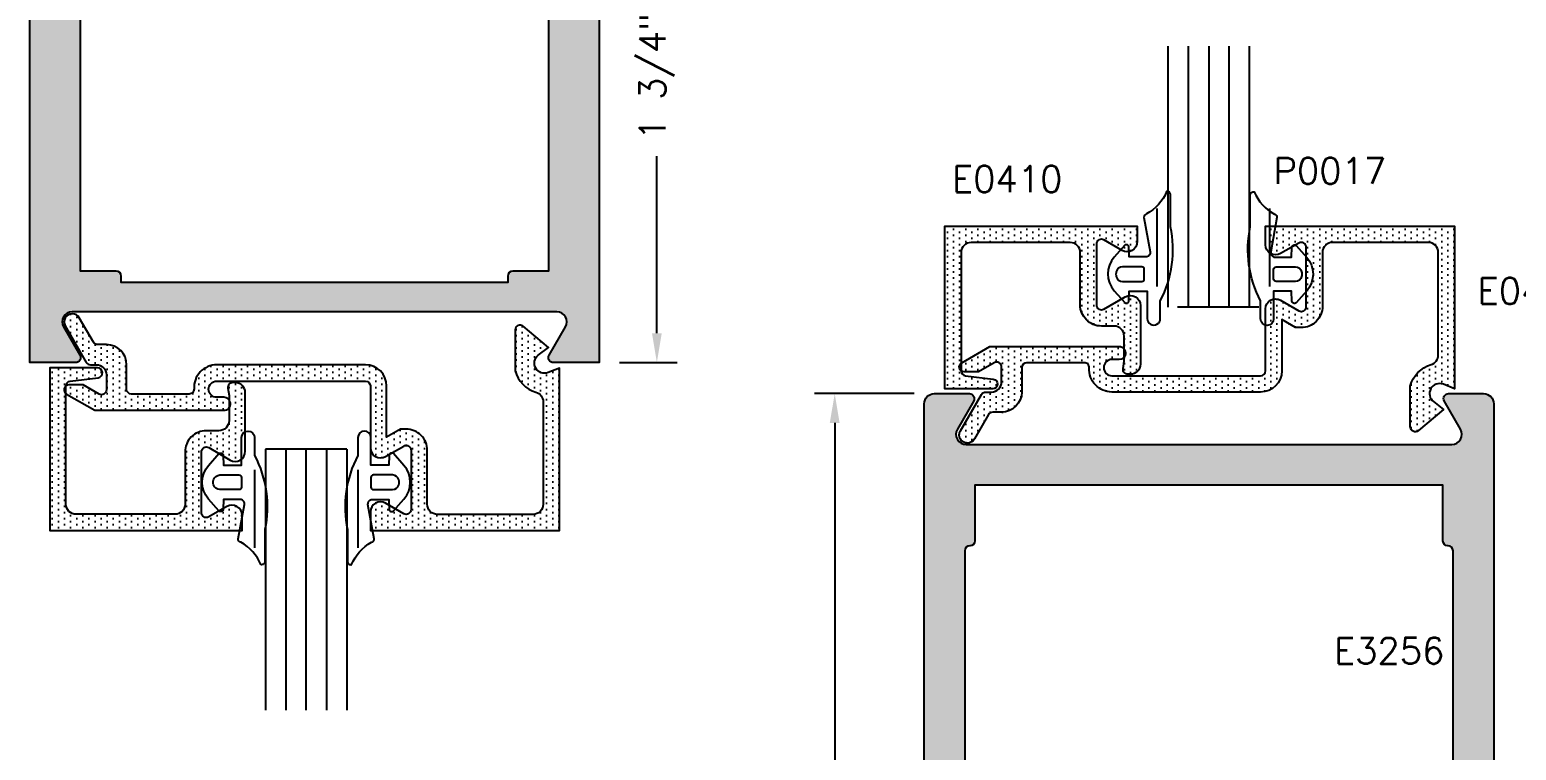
# Model space of a CAD drawing. Extents: x 0 to 130, y 0 to 90.
# Drawn here: x 47.693 to 52.261, y 51.28 to 53.496 of the extents above; entities that cross this region are included whole.
import ezdxf

# ---------------------------------------------------------------- set-up
doc = ezdxf.new("R2010")
doc.units = 0
doc.header["$MEASUREMENT"] = 0
doc.header["$PDMODE"] = 3
doc.layers.get('DEFPOINTS').update_dxf_attribs({"linetype": 'CONTINUOUS'})
for name, color, linetype in [('R-ANNO-DIMS', 3, 'CONTINUOUS'), ('R-ANNO-TEXT', 6, 'CONTINUOUS'), ('R-DET1', 4, 'CONTINUOUS'), ('R-DET2', 2, 'CONTINUOUS'), ('R-OTLN', 1, 'CONTINUOUS'), ('R-PAT1', 5, 'CONTINUOUS')]:
    doc.layers.add(name, color=color, linetype=linetype)
doc.styles.get("Standard").update_dxf_attribs({"font": 'simplex'})
doc.dimstyles.new('1X', dxfattribs={"dimscale": 0, "dimtxt": 0.08, "dimasz": 0.09, "dimexe": 0.062, "dimexo": 0.062, "dimgap": 0.045, "dimtad": 0, "dimdec": 4, "dimzin": 4, "dimtxsty": 'STANDARD', "dimcen": 0, "dimazin": 3, "dimtp": 0.02, "dimtfac": 1, "dimtdec": 4, "dimtofl": 0, "dimtmove": 0, "dimatfit": 3, "dimtolj": 1, "dimtzin": 4})
pattern_1 = [(270, (44.42498, 59.530567), (0.01875, -0.009375), [0, -0.01875])]
pattern_2 = [(90, (47.175566, 45.316999), (0.01875, 0.009375), [0, -0.01875])]

# ---------------------------------------------------------------- blocks, each defined once
blk = doc.blocks.new('*D87')
at = {"layer": 'DEFPOINTS', "color": 0}
for p in [(49.4431, 54.2227), (49.4431, 52.4727), (49.6202, 52.4727)]:
    blk.add_point(p, dxfattribs=at)
at = {"layer": 'R-ANNO-DIMS', "color": 0}
for p, q in [((49.5051, 54.2227), (49.6822, 54.2227)), ((49.6202, 54.1327), (49.6202, 53.5971)), ((49.6202, 52.5627), (49.6202, 53.1071)), ((49.5051, 52.4727), (49.6822, 52.4727))]:
    blk.add_line(p, q, dxfattribs=at)
for points in [[(49.6052, 54.1327), (49.6352, 54.1327), (49.6202, 54.2227)], [(49.6052, 52.5627), (49.6352, 52.5627), (49.6202, 52.4727)]]:
    blk.add_solid(points, dxfattribs=at)
at = {"layer": 'R-ANNO-DIMS', "color": 0, "insert": (49.6202, 53.3521), "char_height": 0.08, "attachment_point": 5, "rotation": 90}
blk.add_mtext('\\A1;1 3/4"', dxfattribs=at)
blk = doc.blocks.new('*D84')
at = {"layer": 'DEFPOINTS', "color": 0}
for p in [(50.4726, 52.3769), (50.1666, 48.3769), (50.4726, 48.3769)]:
    blk.add_point(p, dxfattribs=at)
at = {"layer": 'R-ANNO-DIMS', "color": 0}
for p, q in [((50.4106, 52.3769), (50.1046, 52.3769)), ((50.1666, 52.2869), (50.1666, 50.4752)), ((50.1666, 48.4669), (50.1666, 50.2785)), ((50.4106, 48.3769), (50.1046, 48.3769))]:
    blk.add_line(p, q, dxfattribs=at)
for points in [[(50.1516, 52.2869), (50.1816, 52.2869), (50.1666, 52.3769)], [(50.1516, 48.4669), (50.1816, 48.4669), (50.1666, 48.3769)]]:
    blk.add_solid(points, dxfattribs=at)
at = {"layer": 'R-ANNO-DIMS', "color": 0, "insert": (50.1666, 50.3769), "char_height": 0.08, "attachment_point": 5, "rotation": 90}
blk.add_mtext('\\A1;4"', dxfattribs=at)

msp = doc.modelspace()

# ---------------------------------------------------------------- hatches: boundary and pattern name
at = {"layer": 'R-PAT1'}
h = msp.add_hatch(dxfattribs=at)
h.set_pattern_fill('DOTS', color=256, scale=0.3, style=0)
h.set_pattern_definition([(0, (46.528022, 46.713392), (0.009375, 0.01875), [0, -0.01875])])
edge = h.paths.add_edge_path()
edge.add_line((49.4431173, 53.3476535), (49.4431173, 52.4726535))
edge.add_line((49.4431173, 52.4726535), (49.3021173, 52.4726535))
edge.add_arc((49.3021077, 52.4876535), 0.015, 150.0000068, 270.0367281, ccw=False)
edge.add_line((49.2891173, 52.4951535), (49.3393173, 52.5821535))
edge.add_arc((49.3124705, 52.5976535), 0.031, 330.0000377, 449.9134495)
edge.add_line((49.3125173, 52.6286535), (48.5681173, 52.6286535))
edge.add_line((48.5681173, 52.6286535), (47.8237173, 52.6286535))
edge.add_arc((47.8237641, 52.5976535), 0.031, 90.0865505, 209.9999623)
edge.add_line((47.7969173, 52.5821535), (47.8471173, 52.4951535))
edge.add_arc((47.8341269, 52.4876535), 0.015, -90.0367281, 29.9999932, ccw=False)
edge.add_line((47.8341173, 52.4726535), (47.6931173, 52.4726535))
edge.add_line((47.6931173, 52.4726535), (47.6931173, 53.3476535))
edge.add_line((47.6931173, 53.3476535), (47.6931173, 54.2226535))
edge.add_line((47.6931173, 54.2226535), (47.8341173, 54.2226535))
edge.add_arc((47.8341269, 54.2076535), 0.015, -29.9999932, 90.0367281, ccw=False)
edge.add_line((47.8471173, 54.2001535), (47.7969173, 54.1131535))
edge.add_arc((47.8237641, 54.0976535), 0.031, 150.0000377, 269.9134495)
edge.add_line((47.8237173, 54.0666535), (48.5681173, 54.0666535))
edge.add_line((48.5681173, 54.0666535), (49.3125173, 54.0666535))
edge.add_arc((49.3124705, 54.0976535), 0.031, 270.0865505, 389.9999623)
edge.add_line((49.3393173, 54.1131535), (49.2891173, 54.2001535))
edge.add_arc((49.3021077, 54.2076535), 0.015, 89.9632719, 209.9999932, ccw=False)
edge.add_line((49.3021173, 54.2226535), (49.4431173, 54.2226535))
edge.add_line((49.4431173, 54.2226535), (49.4431173, 53.3476535))
edge = h.paths.add_edge_path(flags=16)
edge.add_line((49.2871173, 53.3476535), (49.2871173, 52.7536535))
edge.add_line((49.2871173, 52.7536535), (49.1771173, 52.7536535))
edge.add_arc((49.1771399, 52.7386309), 0.0150226, 90.086122, 179.913878)
edge.add_line((49.1621173, 52.7386535), (49.1621173, 52.7186535))
edge.add_line((49.1621173, 52.7186535), (48.5681173, 52.7186535))
edge.add_line((48.5681173, 52.7186535), (47.9741173, 52.7186535))
edge.add_line((47.9741173, 52.7186535), (47.9741173, 52.7386535))
edge.add_arc((47.9590947, 52.7386309), 0.0150226, 0.086122, 89.913878)
edge.add_line((47.9591173, 52.7536535), (47.8491173, 52.7536535))
edge.add_line((47.8491173, 52.7536535), (47.8491173, 53.3476535))
edge.add_line((47.8491173, 53.3476535), (47.8491173, 53.9416535))
edge.add_line((47.8491173, 53.9416535), (47.9591173, 53.9416535))
edge.add_arc((47.9590947, 53.9566761), 0.0150226, 270.086122, 359.913878)
edge.add_line((47.9741173, 53.9566535), (47.9741173, 53.9766535))
edge.add_line((47.9741173, 53.9766535), (48.5681173, 53.9766535))
edge.add_line((48.5681173, 53.9766535), (49.1621173, 53.9766535))
edge.add_line((49.1621173, 53.9766535), (49.1621173, 53.9566535))
edge.add_arc((49.1771399, 53.9566761), 0.0150226, 180.086122, 269.913878)
edge.add_line((49.1771173, 53.9416535), (49.2871173, 53.9416535))
edge.add_line((49.2871173, 53.9416535), (49.2871173, 53.3476535))
h = msp.add_hatch(dxfattribs=at)
h.set_pattern_fill('DOTS', color=256, scale=0.3, angle=-90, style=0)
h.set_pattern_definition(pattern_2)
edge = h.paths.add_edge_path()
edge.add_arc((51.0676596, 52.4516537), 0.0149998, 171.9497387, 270, ccw=False)
edge.add_line((51.0528076, 52.4537543), (51.0560436, 52.4766538))
edge.add_line((51.0560436, 52.4766538), (51.0560456, 52.5536926))
edge.add_arc((51.0250456, 52.5536926), 0.031, 0, 90)
edge.add_line((51.0250456, 52.5846926), (50.9862336, 52.5846924))
edge.add_arc((50.9860446, 52.6496923), 0.0650002, 179.8691896, 270.1665988, ccw=False)
edge.add_line((50.9210446, 52.6498407), (50.9210436, 52.8106539))
edge.add_arc((50.8900436, 52.8106539), 0.031, 0, 90)
edge.add_line((50.8900436, 52.8416539), (50.5860466, 52.8416539))
edge.add_arc((50.5860466, 52.8106539), 0.031, 90, 180)
edge.add_line((50.5550466, 52.8106539), (50.5550436, 52.4469473))
edge.add_arc((50.5700436, 52.4469473), 0.015, 180, 263.0001558)
edge.add_line((50.5682156, 52.4320591), (50.6538726, 52.4215417))
edge.add_arc((50.6520446, 52.4066536), 0.0149999, -90, 83.0001558, ccw=False)
edge.add_line((50.6520446, 52.3916537), (50.5050456, 52.3916538))
edge.add_line((50.5050456, 52.3916538), (50.5050456, 52.8916538))
edge.add_line((50.5050456, 52.8916538), (51.096045, 52.8916538))
edge.add_line((51.096045, 52.8916538), (51.0960466, 52.8443472))
edge.add_arc((51.0650466, 52.8443472), 0.031, -120.0000069, 0, ccw=False)
edge.add_line((51.0495466, 52.8175004), (50.9935446, 52.8498322))
edge.add_arc((50.9860446, 52.8368418), 0.015, 60.0000171, 179.9999618)
edge.add_line((50.9710446, 52.8368418), (50.9710446, 52.6496923))
edge.add_arc((50.9860446, 52.6496923), 0.015, 180, 299.9999638)
edge.add_line((50.9935446, 52.6367019), (51.0595447, 52.6748071))
edge.add_arc((51.075045, 52.6479604), 0.0310001, 0, 120.0006287, ccw=False)
edge.add_line((51.1060451, 52.6479604), (51.106045, 52.467654))
edge.add_arc((51.0750448, 52.467654), 0.0310002, 270.0003155, 359.9998693, ccw=False)
edge.add_line((51.075045, 52.4366539), (51.0676596, 52.4366539))
h = msp.add_hatch(dxfattribs=at)
h.set_pattern_fill('DOTS', color=256, scale=0.3, angle=-90, style=0)
h.set_pattern_definition(pattern_2)
edge = h.paths.add_edge_path()
edge.add_line((50.6568476, 52.4719024), (50.6083666, 52.4439127))
edge.add_line((50.6083666, 52.4439127), (50.5643486, 52.4439126))
edge.add_arc((50.5643486, 52.4589126), 0.015, 119.9999638, 270, ccw=False)
edge.add_line((50.5568486, 52.471903), (50.6434696, 52.5219123))
edge.add_line((50.6434696, 52.5219123), (51.0404306, 52.5219122))
edge.add_arc((51.0404306, 52.5019126), 0.0199996, -7.4232191, 90, ccw=False)
edge.add_arc((51.0404309, 52.5019118), 0.0199992, 269.9991731, 352.5788505, ccw=False)
edge.add_line((51.0404306, 52.4819126), (51.0184316, 52.4819128))
edge.add_arc((51.0184316, 52.4569128), 0.025, 90, 269.9977082)
edge.add_line((51.0184306, 52.4319128), (51.2488503, 52.4319127))
edge.add_line((51.2488503, 52.4319127), (51.4753479, 52.4319125))
edge.add_arc((51.4753479, 52.4469125), 0.015, 270, 360)
edge.add_line((51.4903479, 52.4469125), (51.4903494, 52.6374185))
edge.add_arc((51.5213494, 52.6374185), 0.031, 60.0000115, 180, ccw=False)
edge.add_line((51.5368494, 52.6642653), (51.5928479, 52.6319336))
edge.add_arc((51.6003479, 52.6449239), 0.0149999, 239.9998452, 360)
edge.add_line((51.6153478, 52.6449239), (51.6153479, 52.8269126))
edge.add_arc((51.6003479, 52.8269126), 0.015, 0, 120.0000593)
edge.add_line((51.5928479, 52.839903), (51.5368495, 52.8075716))
edge.add_arc((51.5213494, 52.8344185), 0.0310001, 180, 300.0000069, ccw=False)
edge.add_line((51.4903493, 52.8344185), (51.4903511, 52.8919127))
edge.add_line((51.4903511, 52.8919127), (52.0713486, 52.8919127))
edge.add_line((52.0713486, 52.8919127), (52.0713486, 52.3919127))
edge.add_line((52.0713486, 52.3919127), (52.0368556, 52.4056987))
edge.add_arc((52.025351, 52.3769126), 0.0309999, 68.2153908, 232.5250917)
edge.add_line((52.0064902, 52.3523104), (52.0374436, 52.3282852))
edge.add_line((52.0374436, 52.3282852), (51.9599931, 52.2632979))
edge.add_arc((51.9503502, 52.2747877), 0.015, 180, 310.0053051, ccw=False)
edge.add_line((51.9353502, 52.2747877), (51.9353536, 52.4003533))
edge.add_arc((52.0253508, 52.3769127), 0.0929999, 106.394862, 165.4011381, ccw=False)
edge.add_arc((51.9903511, 52.4958706), 0.031, 286.3949808, 360)
edge.add_line((52.0213511, 52.4958706), (52.0213511, 52.8109128))
edge.add_arc((51.9903511, 52.8109128), 0.031, 0, 89.9999815)
edge.add_line((51.9903512, 52.8419128), (51.6963486, 52.8419128))
edge.add_arc((51.6963486, 52.8109128), 0.031, 90, 180.000037)
edge.add_line((51.6653486, 52.8109128), (51.6653479, 52.6449239))
edge.add_arc((51.6003479, 52.6449239), 0.065, -90.245403, 0, ccw=False)
edge.add_line((51.6000695, 52.5799245), (51.58293, 52.5799239))
edge.add_line((51.58293, 52.5799239), (51.5403504, 52.6045074))
edge.add_line((51.5403504, 52.6045074), (51.5403479, 52.4469128))
edge.add_arc((51.4753479, 52.4469128), 0.065, -90, 0, ccw=False)
edge.add_line((51.4753479, 52.3819128), (51.0184316, 52.3819124))
edge.add_arc((51.018433, 52.4519158), 0.0700034, 176.6303664, 269.9988737, ccw=False)
edge.add_arc((50.9335766, 52.4569128), 0.015, 356.627528, 450)
edge.add_line((50.9335766, 52.4719127), (50.7563496, 52.4719127))
edge.add_arc((50.7563496, 52.4569128), 0.0149999, 90, 180)
edge.add_line((50.7413497, 52.4569128), (50.7413506, 52.3819127))
edge.add_arc((50.6793506, 52.3819127), 0.062, -90, 0, ccw=False)
edge.add_line((50.6793506, 52.3199127), (50.6522926, 52.3199126))
edge.add_arc((50.6522926, 52.3049126), 0.015, 90, 149.9992722)
edge.add_line((50.6393023, 52.3124127), (50.5960683, 52.2375303))
edge.add_arc((50.5743506, 52.2499127), 0.0249996, 149.6612087, 330.3104087, ccw=False)
edge.add_line((50.5527746, 52.2625403), (50.6173603, 52.3744127))
edge.add_arc((50.6303506, 52.3669126), 0.015, 90, 149.9992722, ccw=False)
edge.add_line((50.6303506, 52.3819126), (50.6483486, 52.3819126))
edge.add_arc((50.6483486, 52.4129126), 0.031, 270, 360)
edge.add_line((50.6793486, 52.4129126), (50.6793466, 52.4589119))
edge.add_arc((50.6643476, 52.4589119), 0.014999, 0, 119.9997728)
h = msp.add_hatch(dxfattribs=at)
h.set_pattern_fill('DOTS', color=256, scale=0.3, angle=-90, style=0)
h.set_pattern_definition(pattern_1)
edge = h.paths.add_edge_path()
edge.add_line((47.9062611, 52.3756638), (47.8577801, 52.4036535))
edge.add_line((47.8577801, 52.4036535), (47.8137621, 52.4036536))
edge.add_arc((47.8137621, 52.3886536), 0.015, 90, 240.0000362)
edge.add_line((47.8062621, 52.3756632), (47.8928831, 52.3256539))
edge.add_line((47.8928831, 52.3256539), (48.2898441, 52.325654))
edge.add_arc((48.2898441, 52.3456536), 0.0199996, 270, 367.4232191)
edge.add_arc((48.2898444, 52.3456544), 0.0199992, 7.4211495, 90.0008269)
edge.add_line((48.2898441, 52.3656536), (48.2678451, 52.3656534))
edge.add_arc((48.2678451, 52.3906534), 0.025, 90.0022918, 270, ccw=False)
edge.add_line((48.2678441, 52.4156534), (48.4982638, 52.4156535))
edge.add_line((48.4982638, 52.4156535), (48.7247614, 52.4156537))
edge.add_arc((48.7247614, 52.4006537), 0.015, 0, 90, ccw=False)
edge.add_line((48.7397614, 52.4006537), (48.7397629, 52.2101477))
edge.add_arc((48.7707629, 52.2101477), 0.031, 180, 299.9999885)
edge.add_line((48.7862629, 52.1833009), (48.8422614, 52.2156326))
edge.add_arc((48.8497614, 52.2026423), 0.0149999, 0, 120.0001548, ccw=False)
edge.add_line((48.8647614, 52.2026423), (48.8647614, 52.0206536))
edge.add_arc((48.8497614, 52.0206536), 0.015, 239.9999407, 360, ccw=False)
edge.add_line((48.8422614, 52.0076632), (48.786263, 52.0399945))
edge.add_arc((48.7707629, 52.0131477), 0.0310001, 59.9999931, 180)
edge.add_line((48.7397628, 52.0131477), (48.7397646, 51.9556535))
edge.add_line((48.7397646, 51.9556535), (49.3207621, 51.9556535))
edge.add_line((49.3207621, 51.9556535), (49.3207621, 52.4556535))
edge.add_line((49.3207621, 52.4556535), (49.2862692, 52.4418675))
edge.add_arc((49.2747645, 52.4706536), 0.0309999, 127.4749083, 291.7846092, ccw=False)
edge.add_line((49.2559037, 52.4952558), (49.2868571, 52.519281))
edge.add_line((49.2868571, 52.519281), (49.2094066, 52.5842683))
edge.add_arc((49.1997637, 52.5727785), 0.015, 49.9946949, 180)
edge.add_line((49.1847637, 52.5727785), (49.1847671, 52.4472129))
edge.add_arc((49.2747643, 52.4706535), 0.0929999, 194.5988619, 253.605138)
edge.add_arc((49.2397647, 52.3516956), 0.031, 0, 73.6050192, ccw=False)
edge.add_line((49.2707647, 52.3516956), (49.2707647, 52.0366533))
edge.add_arc((49.2397647, 52.0366533), 0.031, 270.0000185, 360, ccw=False)
edge.add_line((49.2397647, 52.0056533), (48.9457621, 52.0056533))
edge.add_arc((48.9457621, 52.0366533), 0.031, 179.999963, 270, ccw=False)
edge.add_line((48.9147621, 52.0366534), (48.9147614, 52.2026423))
edge.add_arc((48.8497614, 52.2026423), 0.065, 360, 450.245403)
edge.add_line((48.849483, 52.2676417), (48.8323435, 52.2676423))
edge.add_line((48.8323435, 52.2676423), (48.7897639, 52.2430588))
edge.add_line((48.7897639, 52.2430588), (48.7897614, 52.4006534))
edge.add_arc((48.7247614, 52.4006534), 0.065, 0, 90)
edge.add_line((48.7247614, 52.4656534), (48.2678451, 52.4656538))
edge.add_arc((48.2678465, 52.3956504), 0.0700034, 90.0011263, 183.3696336)
edge.add_arc((48.1829901, 52.3906534), 0.015, -90, 3.372472, ccw=False)
edge.add_line((48.1829901, 52.3756534), (48.0057631, 52.3756535))
edge.add_arc((48.0057631, 52.3906534), 0.0149999, 180, 270, ccw=False)
edge.add_line((47.9907632, 52.3906534), (47.9907641, 52.4656535))
edge.add_arc((47.9287641, 52.4656535), 0.062, 360, 450)
edge.add_line((47.9287641, 52.5276535), (47.9017061, 52.5276536))
edge.add_arc((47.9017061, 52.5426536), 0.015, 210.0007278, 270, ccw=False)
edge.add_line((47.8887158, 52.5351534), (47.8454818, 52.6100358))
edge.add_arc((47.8237641, 52.5976535), 0.0249996, 29.6895913, 210.3387913)
edge.add_line((47.8021881, 52.5850259), (47.8667738, 52.4731534))
edge.add_arc((47.8797641, 52.4806536), 0.015, 210.0007278, 270)
edge.add_line((47.8797641, 52.4656536), (47.8977621, 52.4656536))
edge.add_arc((47.8977621, 52.4346536), 0.031, 0, 90, ccw=False)
edge.add_line((47.9287621, 52.4346536), (47.9287601, 52.3886543))
edge.add_arc((47.9137611, 52.3886543), 0.014999, 240.0002272, 360, ccw=False)
h = msp.add_hatch(dxfattribs=at)
h.set_pattern_fill('DOTS', color=256, scale=0.3, angle=-90, style=0)
h.set_pattern_definition(pattern_1)
edge = h.paths.add_edge_path()
edge.add_arc((48.3170731, 52.3959125), 0.0149998, 90, 188.0502613)
edge.add_line((48.3022211, 52.3938119), (48.3054571, 52.3709124))
edge.add_line((48.3054571, 52.3709124), (48.3054591, 52.2938736))
edge.add_arc((48.2744591, 52.2938736), 0.031, -90, 0, ccw=False)
edge.add_line((48.2744591, 52.2628736), (48.2356471, 52.2628738))
edge.add_arc((48.2354581, 52.1978739), 0.0650002, 89.8334012, 180.1308104)
edge.add_line((48.1704581, 52.1977255), (48.1704571, 52.0369123))
edge.add_arc((48.1394571, 52.0369123), 0.031, -90, 0, ccw=False)
edge.add_line((48.1394571, 52.0059123), (47.8354601, 52.0059123))
edge.add_arc((47.8354601, 52.0369123), 0.031, 180, 270, ccw=False)
edge.add_line((47.8044601, 52.0369123), (47.8044571, 52.4006189))
edge.add_arc((47.8194571, 52.4006189), 0.015, 96.9998442, 180, ccw=False)
edge.add_line((47.8176291, 52.4155071), (47.9032861, 52.4260245))
edge.add_arc((47.9014581, 52.4409126), 0.0149999, 276.9998442, 450)
edge.add_line((47.9014581, 52.4559125), (47.7544591, 52.4559124))
edge.add_line((47.7544591, 52.4559124), (47.7544591, 51.9559124))
edge.add_line((47.7544591, 51.9559124), (48.3454585, 51.9559124))
edge.add_line((48.3454585, 51.9559124), (48.3454601, 52.003219))
edge.add_arc((48.3144601, 52.003219), 0.031, 0, 120.0000069)
edge.add_line((48.2989601, 52.0300657), (48.2429581, 51.997734))
edge.add_arc((48.2354581, 52.0107244), 0.015, 180.0000382, 299.9999829, ccw=False)
edge.add_line((48.2204581, 52.0107244), (48.2204581, 52.1978739))
edge.add_arc((48.2354581, 52.1978739), 0.015, 60.0000362, 180, ccw=False)
edge.add_line((48.2429581, 52.2108643), (48.3089582, 52.1727591))
edge.add_arc((48.3244585, 52.1996058), 0.0310001, 239.9993713, 360)
edge.add_line((48.3554586, 52.1996058), (48.3554585, 52.3799122))
edge.add_arc((48.3244584, 52.3799121), 0.0310002, 0.0001307, 89.9996845)
edge.add_line((48.3244585, 52.4109123), (48.3170731, 52.4109123))
h = msp.add_hatch(dxfattribs=at)
h.set_pattern_fill('DOTS', color=256, scale=0.3)
h.set_pattern_definition([(0, (-5.74093, -0.335231), (0.009375, 0.01875), [0, -0.01875])])
h.paths.add_polyline_path([(52.1916428, 52.3458624, 0.414213562), (52.1606428, 52.3768624), (52.0526428, 52.3768624, 0.577394572), (52.0397256, 52.354219), (52.0898428, 52.2673624, -0.576846629), (52.0630428, 52.2208624), (50.5703365, 52.2208624, -0.577684655), (50.543435, 52.2673488), (50.5936428, 52.3543624, 0.577136574), (50.580489, 52.3768624), (50.4726428, 52.3768624, 0.414213562), (50.4416428, 52.3458624), (50.4416428, 48.4078624, 0.414213562), (50.4726428, 48.3768624), (50.5806428, 48.3768624, 0.577394572), (50.5935601, 48.3995057), (50.5434428, 48.4863624, -0.576846629), (50.5702428, 48.5328624), (52.0629492, 48.5328624, -0.577684655), (52.0898507, 48.486376), (52.0396428, 48.3993624, 0.577136574), (52.0527967, 48.3768624), (52.1606428, 48.3768624, 0.414213562), (52.1916428, 48.4078624)])
h.paths.add_polyline_path([(52.0666428, 48.8599075, -0.414213562), (52.0516428, 48.8448624), (52.0506428, 48.8448624, 0.414213562), (52.0356428, 48.8298172), (52.0356428, 48.6578624), (50.5976428, 48.6578624), (50.5976428, 48.8298624, 0.42341267), (50.5821426, 48.84487, -0.423106401), (50.5666428, 48.8598624), (50.5666428, 51.8938172, -0.414213562), (50.5816428, 51.9088624), (50.5826428, 51.9088624, 0.414213562), (50.5976428, 51.9239075), (50.5976428, 52.0958624), (52.0356428, 52.0958624), (52.0356428, 51.9238624, 0.42341267), (52.0511431, 51.9088548, -0.423106401), (52.0666428, 51.8938624)], flags=16)

# ---------------------------------------------------------------- linework, layer by layer
at = {"layer": 'R-DET1'}
for points in [[(51.0676596, 52.4366539, -0.455991135), (51.0528076, 52.4537543), (51.0560436, 52.4766538), (51.0560456, 52.5536926, 0.414213562), (51.0250456, 52.5846926), (50.9862336, 52.5846924, -0.415734722), (50.9210446, 52.6498407), (50.9210436, 52.8106539, 0.414213562), (50.8900436, 52.8416539), (50.5860466, 52.8416539, 0.414213562), (50.5550466, 52.8106539), (50.5550436, 52.4469473, 0.378866886), (50.5682156, 52.4320591), (50.6538726, 52.4215417, -0.940707348), (50.6520446, 52.3916537), (50.5050456, 52.3916538), (50.5050456, 52.8916538), (51.096045, 52.8916538), (51.0960466, 52.8443472, -0.57735031), (51.0495466, 52.8175004), (50.9935446, 52.8498322, 0.577349948), (50.9710446, 52.8368418), (50.9710446, 52.6496923, 0.577350059), (50.9935446, 52.6367019), (51.0595447, 52.6748071, -0.577353927), (51.1060451, 52.6479604), (51.106045, 52.467654, -0.414211281), (51.075045, 52.4366539), (51.0676596, 52.4366539)], [(50.6568476, 52.4719024), (50.6083666, 52.4439127), (50.5643486, 52.4439126, -0.767327239), (50.5568486, 52.471903), (50.6434696, 52.5219123), (51.0404306, 52.5219122, -0.452690369), (51.0602626, 52.4993287, -0.376770307), (51.0404306, 52.4819126), (51.0184316, 52.4819128, 0.99998), (51.0184306, 52.4319128), (51.2488503, 52.4319127), (51.4753479, 52.4319125, 0.414213562), (51.4903479, 52.4469125), (51.4903494, 52.6374185, -0.577350202), (51.5368494, 52.6642653), (51.5928479, 52.6319336, 0.57735117), (51.6153478, 52.6449239), (51.6153479, 52.8269126, 0.577350614), (51.5928479, 52.839903), (51.5368495, 52.8075716, -0.57735031), (51.4903493, 52.8344185), (51.4903511, 52.8919127), (52.0713486, 52.8919127), (52.0713486, 52.3919127), (52.0368556, 52.4056987, 0.871661996), (52.0064902, 52.3523104), (52.0374436, 52.3282852), (51.9599931, 52.2632979, -0.637102804), (51.9353502, 52.2747877), (51.9353536, 52.4003533, -0.263307312), (51.9991011, 52.4661311, 0.332680049), (52.0213511, 52.4958706), (52.0213511, 52.8109128, 0.414213468), (51.9903512, 52.8419128), (51.6963486, 52.8419128, 0.414213751), (51.6653486, 52.8109128), (51.6653479, 52.6449239, -0.415468608), (51.6000695, 52.5799245), (51.58293, 52.5799239), (51.5403504, 52.6045074), (51.5403479, 52.4469128, -0.414213562), (51.4753479, 52.3819128), (51.0184316, 52.3819124, -0.431539939), (50.9485506, 52.4560304, 0.431560459), (50.9335766, 52.4719127), (50.7563496, 52.4719127, 0.414213562), (50.7413497, 52.4569128), (50.7413506, 52.3819127, -0.414213562), (50.6793506, 52.3199127), (50.6522926, 52.3199126, 0.267945789), (50.6393023, 52.3124127), (50.5960683, 52.2375303, -1.005681448), (50.5527746, 52.2625403), (50.6173603, 52.3744127, -0.267945789), (50.6303506, 52.3819126), (50.6483486, 52.3819126, 0.414213562), (50.6793486, 52.4129126), (50.6793466, 52.4589119, 0.577348948), (50.6568482, 52.4719014)], [(47.9062611, 52.3756638), (47.8577801, 52.4036535), (47.8137621, 52.4036536, 0.767327239), (47.8062621, 52.3756632), (47.8928831, 52.3256539), (48.2898441, 52.325654, 0.452690369), (48.3096761, 52.3482375, 0.376770307), (48.2898441, 52.3656536), (48.2678451, 52.3656534, -0.99998), (48.2678441, 52.4156534), (48.4982638, 52.4156535), (48.7247614, 52.4156537, -0.414213562), (48.7397614, 52.4006537), (48.7397629, 52.2101477, 0.577350202), (48.7862629, 52.1833009), (48.8422614, 52.2156326, -0.57735117), (48.8647614, 52.2026423), (48.8647614, 52.0206536, -0.577350614), (48.8422614, 52.0076632), (48.786263, 52.0399945, 0.57735031), (48.7397628, 52.0131477), (48.7397646, 51.9556535), (49.3207621, 51.9556535), (49.3207621, 52.4556535), (49.2862692, 52.4418675, -0.871661996), (49.2559037, 52.4952558), (49.2868571, 52.519281), (49.2094066, 52.5842683, 0.637102804), (49.1847637, 52.5727785), (49.1847671, 52.4472129, 0.263307312), (49.2485146, 52.3814351, -0.332680049), (49.2707647, 52.3516956), (49.2707647, 52.0366533, -0.414213468), (49.2397647, 52.0056533), (48.9457621, 52.0056533, -0.414213751), (48.9147621, 52.0366534), (48.9147614, 52.2026423, 0.415468608), (48.849483, 52.2676417), (48.8323435, 52.2676423), (48.7897639, 52.2430588), (48.7897614, 52.4006534, 0.414213562), (48.7247614, 52.4656534), (48.2678451, 52.4656538, 0.431539939), (48.1979641, 52.3915358, -0.431560459), (48.1829901, 52.3756534), (48.0057631, 52.3756535, -0.414213562), (47.9907632, 52.3906534), (47.9907641, 52.4656535, 0.414213562), (47.9287641, 52.5276535), (47.9017061, 52.5276536, -0.267945789), (47.8887158, 52.5351534), (47.8454818, 52.6100358, 1.005681448), (47.8021881, 52.5850259), (47.8667738, 52.4731534, 0.267945789), (47.8797641, 52.4656536), (47.8977621, 52.4656536, -0.414213562), (47.9287621, 52.4346536), (47.9287601, 52.3886543, -0.577348948), (47.9062617, 52.3756648)], [(48.3170731, 52.4109123, 0.455991135), (48.3022211, 52.3938119), (48.3054571, 52.3709124), (48.3054591, 52.2938736, -0.414213562), (48.2744591, 52.2628736), (48.2356471, 52.2628738, 0.415734722), (48.1704581, 52.1977255), (48.1704571, 52.0369123, -0.414213562), (48.1394571, 52.0059123), (47.8354601, 52.0059123, -0.414213562), (47.8044601, 52.0369123), (47.8044571, 52.4006189, -0.378866886), (47.8176291, 52.4155071), (47.9032861, 52.4260245, 0.940707348), (47.9014581, 52.4559125), (47.7544591, 52.4559124), (47.7544591, 51.9559124), (48.3454585, 51.9559124), (48.3454601, 52.003219, 0.57735031), (48.2989601, 52.0300657), (48.2429581, 51.997734, -0.577349948), (48.2204581, 52.0107244), (48.2204581, 52.1978739, -0.577350059), (48.2429581, 52.2108643), (48.3089582, 52.1727591, 0.577353927), (48.3554586, 52.1996058), (48.3554585, 52.3799122, 0.414211281), (48.3244585, 52.4109123), (48.3170731, 52.4109123)]]:
    msp.add_lwpolyline(points, format="xyb", dxfattribs=at)
at = {"layer": 'R-DET2'}
for p, q in [((51.1916432, 52.6429533), (51.1916428, 53.4450872)), ((51.2541432, 52.6429533), (51.2541427, 53.4450872)), ((51.3166428, 53.4450872), (51.3166432, 52.6429533)), ((51.3791432, 52.6429533), (51.3791427, 53.4450872)), ((51.4416432, 52.6429533), (51.4416428, 53.4450872)), ((51.4695641, 52.6429533), (51.2195641, 52.6429533)), ((48.4176116, 52.205783), (48.4176112, 51.4036491)), ((48.6676116, 52.205783), (48.4176116, 52.205783)), ((48.4801116, 52.205783), (48.4801111, 51.4036491)), ((48.5426112, 51.4036491), (48.5426116, 52.205783)), ((48.6051116, 52.205783), (48.6051111, 51.4036491)), ((48.6676116, 52.205783), (48.6676112, 51.4036491))]:
    msp.add_line(p, q, dxfattribs=at)
for points in [[(51.1986778, 52.8903298), (51.1986777, 52.9884383, 0.477037012), (51.1865966, 52.9982194, -0.169063491), (51.1246411, 52.9293131, 0.378808837), (51.1167602, 52.9186605), (51.1359743, 52.8133439, -0.346241915), (51.1260124, 52.7974723), (51.0719255, 52.7974723), (51.0708146, 52.8276695, 0.608655902), (51.0576699, 52.8330729), (51.0253592, 52.7965202, 0.378617088), (51.0253593, 52.6934243), (51.05767, 52.6568717, 0.608655902), (51.0708147, 52.662275), (51.0719256, 52.6924723), (51.1269256, 52.6924723), (51.1269257, 52.6074723, 1), (51.1669257, 52.6074724), (51.1669256, 52.6625119, 0.175364449)], [(51.4436619, 52.8897593), (51.4436619, 52.9878679, -0.477037012), (51.455743, 52.997649, 0.169063491), (51.5176986, 52.9287428, -0.378808837), (51.5255794, 52.9180902), (51.5063654, 52.8127735, 0.346241915), (51.5163274, 52.796902), (51.5704143, 52.796902), (51.5715252, 52.8270992, -0.608655902), (51.5846699, 52.8325026), (51.6169806, 52.7959499, -0.378617088), (51.6169806, 52.692854), (51.5846699, 52.6563014, -0.608655902), (51.5715252, 52.6617047), (51.5704143, 52.691902), (51.5154143, 52.691902), (51.5154143, 52.606902, -1), (51.4754143, 52.606902), (51.4754143, 52.6619415, -0.175364449)], [(51.0318247, 52.7369017, 0.341998713), (51.0511896, 52.7219017), (51.109872, 52.7219018, 0.414213562), (51.117872, 52.7299018), (51.117872, 52.7589018, 0.414213562), (51.109872, 52.7669018), (51.0511895, 52.7669017, 0.341998713), (51.0318246, 52.7519017, 0.127016654)], [(51.6014617, 52.736902, -0.341998713), (51.5820968, 52.721902), (51.5234143, 52.721902, -0.414213562), (51.5154143, 52.729902), (51.5154143, 52.758902, -0.414213562), (51.5234143, 52.766902), (51.5820968, 52.766902, -0.341998713), (51.6014617, 52.751902, -0.127016654)], [(48.4155926, 51.9589771), (48.4155926, 51.8608685, -0.477037012), (48.4035115, 51.8510874, 0.169063491), (48.3415559, 51.9199937, -0.378808837), (48.3336751, 51.9306463), (48.3528892, 52.0359629, 0.346241915), (48.3429273, 52.0518345), (48.2888403, 52.0518345), (48.2877294, 52.0216373, -0.608655902), (48.2745847, 52.0162339), (48.2422741, 52.0527866, -0.378617088), (48.2422742, 52.1558826), (48.2745849, 52.1924352, -0.608655902), (48.2877296, 52.1870318), (48.2888404, 52.1568345), (48.3438404, 52.1568345), (48.3438405, 52.2418345, -1), (48.3838405, 52.2418345), (48.3838405, 52.1867949, -0.175364449)], [(48.6696303, 51.9589769), (48.6696303, 51.8608684, 0.477037012), (48.6817114, 51.8510873, -0.169063491), (48.7436669, 51.9199935, 0.378808837), (48.7515478, 51.9306461), (48.7323338, 52.0359628, -0.346241915), (48.7422957, 52.0518343), (48.7963827, 52.0518343), (48.7974935, 52.0216371, 0.608655902), (48.8106383, 52.0162337), (48.8429489, 52.0527863, 0.378617088), (48.8429489, 52.1558823), (48.8106383, 52.1924349, 0.608655902), (48.7974935, 52.1870316), (48.7963827, 52.1568343), (48.7413827, 52.1568343), (48.7413827, 52.2418343, 1), (48.7013827, 52.2418343), (48.7013827, 52.1867948, 0.175364449)], [(48.257793, 52.1118346, -0.341998713), (48.277158, 52.1268345), (48.3358404, 52.1268345, -0.414213562), (48.3438404, 52.1188345), (48.3438404, 52.0898345, -0.414213562), (48.3358404, 52.0818345), (48.2771579, 52.0818345, -0.341998713), (48.257793, 52.0968346, -0.127016654)], [(48.82743, 52.1118343, 0.341998713), (48.8080651, 52.1268343), (48.7493827, 52.1268343, 0.414213562), (48.7413827, 52.1188343), (48.7413827, 52.0898343, 0.414213562), (48.7493827, 52.0818343), (48.8080651, 52.0818343, 0.341998713), (48.82743, 52.0968343, 0.127016654)]]:
    msp.add_lwpolyline(points, format="xyb", close=True, dxfattribs=at)
for points in [[(51.1578721, 52.7060916), (51.1576242, 52.9458677)], [(51.5033352, 52.7060918), (51.5035829, 52.9458678)], [(48.3838404, 52.1426447), (48.3835926, 51.9028686)], [(48.7013827, 52.1426445), (48.7016303, 51.9028685)]]:
    msp.add_lwpolyline(points, dxfattribs=at)
at = {"layer": 'R-OTLN'}
msp.add_lwpolyline([(49.4431173, 54.2226535), (49.4431173, 53.3476535), (49.4431173, 53.3476535), (49.4431173, 52.4726535), (49.3021173, 52.4726535, -0.577563925), (49.2891173, 52.4951535), (49.3393173, 52.5821535, 0.576846629), (49.3125173, 52.6286535), (48.5681173, 52.6286535), (47.8237173, 52.6286535, 0.576846629), (47.7969173, 52.5821535), (47.8471173, 52.4951535, -0.577563925), (47.8341173, 52.4726535), (47.6931173, 52.4726535), (47.6931173, 53.3476535), (47.6931173, 54.2226535)], format="xyb", dxfattribs=at)
for points in [[(49.2871173, 53.3476535), (49.2871173, 52.7536535), (49.1771173, 52.7536535, 0.413333333), (49.1621173, 52.7386535), (49.1621173, 52.7186535), (48.5681173, 52.7186535), (47.9741173, 52.7186535), (47.9741173, 52.7386535, 0.413333333), (47.9591173, 52.7536535), (47.8491173, 52.7536535), (47.8491173, 53.3476535), (47.8491173, 53.9416535), (47.9591173, 53.9416535, 0.413333333), (47.9741173, 53.9566535), (47.9741173, 53.9766535), (48.5681173, 53.9766535), (49.1621173, 53.9766535), (49.1621173, 53.9566535, 0.413333333), (49.1771173, 53.9416535), (49.2871173, 53.9416535), (49.2871173, 53.3476535)], [(50.5806428, 52.3768624, -0.573734799), (50.5936428, 52.3543624), (50.5434428, 52.2673624, 0.576846629), (50.5702428, 52.2208624), (52.0630428, 52.2208624, 0.576846629), (52.0898428, 52.2673624), (52.0396428, 52.3543624, -0.573734799), (52.0526428, 52.3768624), (52.1606428, 52.3768624, -0.414213562), (52.1916428, 52.3458624), (52.1916428, 48.4078624, -0.414213562), (52.1606428, 48.3768624), (52.0526428, 48.3768624, -0.573734799), (52.0396428, 48.3993624), (52.0898428, 48.4863624, 0.576846629), (52.0630428, 48.5328624), (50.5702428, 48.5328624, 0.576846629), (50.5434428, 48.4863624), (50.5936428, 48.3993624, -0.573734799), (50.5806428, 48.3768624), (50.4726428, 48.3768624, -0.414213562), (50.4416428, 48.4078624), (50.4416428, 52.3458624, -0.414213562), (50.4726428, 52.3768624)], [(50.5826428, 48.8448624, -0.413333333), (50.5976428, 48.8298624), (50.5976428, 48.6578624), (50.5976428, 48.6578624), (52.0356428, 48.6578624), (52.0356428, 48.8298624, -0.413333333), (52.0506428, 48.8448624), (52.0516428, 48.8448624, 0.413333333), (52.0666428, 48.8598624), (52.0666428, 51.8938624, 0.413333333), (52.0516428, 51.9088624), (52.0506428, 51.9088624, -0.413333333), (52.0356428, 51.9238624), (52.0356428, 52.0958624), (50.5976428, 52.0958624), (50.5976428, 52.0958624), (50.5976428, 51.9238624, -0.413333333), (50.5826428, 51.9088624), (50.5816428, 51.9088624, 0.413333333), (50.5666428, 51.8938624), (50.5666428, 48.8598624, 0.413333333), (50.5816428, 48.8448624)]]:
    msp.add_lwpolyline(points, format="xyb", close=True, dxfattribs=at)

# ---------------------------------------------------------------- texts
at = {"layer": 'R-ANNO-TEXT', "char_height": 0.08}
for s, insert, attachment_point in [('\\A1;P0017', (51.5149954, 53.0619441), 4), ('\\A1;E0410', (50.5269139, 53.0369319), 4), ('\\A1;E0437', (52.1418548, 52.6927678), 4), ('\\A1;E3256', (52.0399247, 51.5864364), 6)]:
    msp.add_mtext(s, dxfattribs=dict(at, insert=insert, attachment_point=attachment_point))

# ---------------------------------------------------------------- dimensions: what is measured, and where the dimension line sits
at = {"layer": 'R-ANNO-DIMS'}
dim = msp.add_linear_dim(base=(49.6201583, 52.4726535), p1=(49.4431173, 54.2226535), p2=(49.4431173, 52.4726535), angle=90, dimstyle='1X', override={"dimscale": 1, "dimpost": '"'}, dxfattribs=at)
dim.commit()
dim.dimension.update_dxf_attribs({"geometry": '*D87', "text_midpoint": (49.6201583, 53.3521097), "dimtype": 160})
dim = msp.add_linear_dim(base=(50.1665894, 48.3768624), p1=(50.4726428, 52.3768624), p2=(50.4726428, 48.3768624), angle=90, dimstyle='1X', override={"dimscale": 1, "dimpost": '"'}, dxfattribs=at)
dim.commit()
dim.dimension.update_dxf_attribs({"geometry": '*D84', "text_midpoint": (50.1665894, 50.3768624)})

doc.saveas('drawing.dxf')
